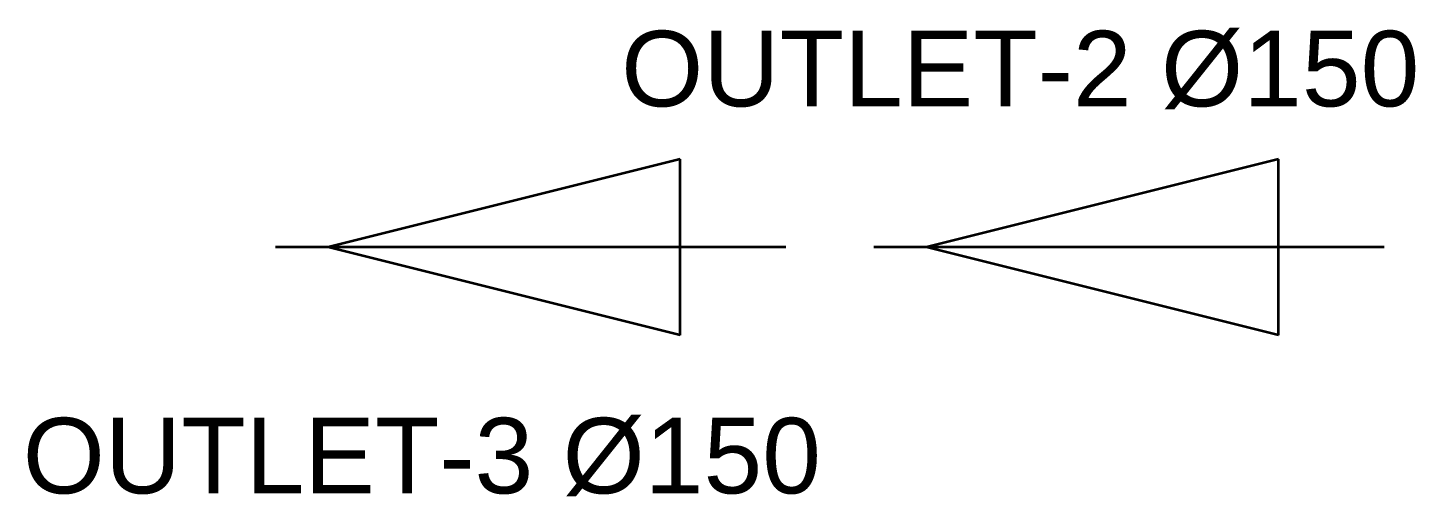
# Model space of a CAD drawing. Header units: millimetres. Extents: x 0 to 289, y 0 to 60.
# Drawn here: x 0.1 to 27.91, y 24.72 to 34.11 of the extents above; entities that cross this region are included whole.
import ezdxf
from ezdxf.enums import TextEntityAlignment as Align

# ---------------------------------------------------------------- set-up
doc = ezdxf.new("R2010")
doc.units = ezdxf.units.MM
doc.layers.add('LINES', color=7, linetype='Continuous')
doc.layers.add('TEXT', color=7, linetype='Continuous')
doc.styles.add('ARIAL', font='arial.ttf')

msp = doc.modelspace()

# ---------------------------------------------------------------- linework, layer by layer
at = {"layer": 'LINES', "lineweight": 35, "true_color": 0x0000ff}
for p, q in [((13.176, 31.477), (6.12, 29.713)), ((13.176, 27.949), (13.176, 31.477)), ((25.17, 31.477), (18.114, 29.713)), ((25.17, 27.949), (25.17, 31.477)), ((15.292, 29.713), (5.062, 29.713)), ((13.176, 27.949), (6.12, 29.713)), ((27.287, 29.713), (17.056, 29.713)), ((25.17, 27.949), (18.114, 29.713))]:
    msp.add_line(p, q, dxfattribs=at)

# ---------------------------------------------------------------- texts
at = {"layer": 'TEXT', "style": 'ARIAL'}
for s, p in [('OUTLET-2 Ø150', (27.992, 32.535)), ('OUTLET-3 Ø150', (15.998, 24.774))]:
    msp.add_text(s, height=1.51553, dxfattribs=at).set_placement(p, align=Align.RIGHT)

doc.saveas('drawing.dxf')
